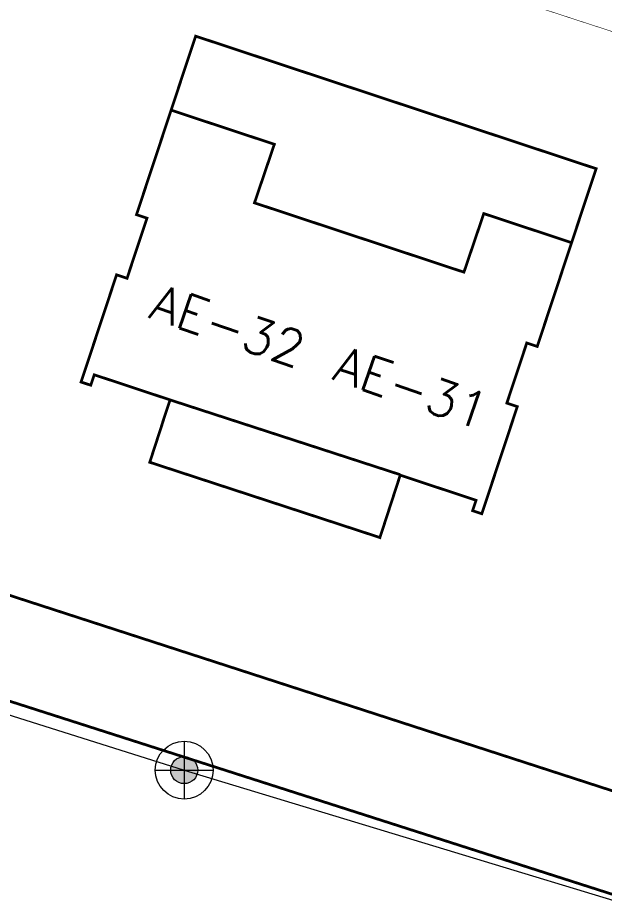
# Model space of a CAD drawing. Header units: inches. Extents: x 350994 to 353538, y 1581369 to 1583842.
# Drawn here: x 351464.44 to 351485.74, y 1583246.19 to 1583278.14 of the extents above; entities that cross this region are included whole.
import ezdxf
from ezdxf.enums import TextEntityAlignment as Align

# ---------------------------------------------------------------- set-up
doc = ezdxf.new("R2010")
doc.units = ezdxf.units.IN
doc.header["$MEASUREMENT"] = 0
for name, pattern in [('1', [0]), ('ACAD_ISO03W100', [30, 12, -18]), ('DASHDOTX2', [2, 1, -0.5, 0, -0.5])]:
    doc.linetypes.add(name, pattern=pattern)
for name, color, linetype in [('BOUNDARY', 5, 'Continuous'), ('BULDING', 5, '1'), ('CULVERT', 255, '1'), ('CW', 94, '1'), ('EP TF', 5, 'Continuous'), ("ROAD'S", 1, '1')]:
    doc.layers.add(name, color=color, linetype=linetype)
doc.styles.add('ROMANS', font='ROMANS.shx')
doc.styles.get("Standard").update_dxf_attribs({"font": 'arial.ttf'})
doc.linetypes.add('SILT_FENCE', pattern='A,0.5,-0.2,["EP",Standard,S=0.1,R=0,X=-0.1,Y=-0.05],-0.2', length=0.9)

# ---------------------------------------------------------------- blocks, each defined once
blk = doc.blocks.new('EP1')
at = {"layer": 'EP TF', "lineweight": 5}
h = blk.add_hatch(color=252, dxfattribs=at)
edge = h.paths.add_edge_path()
edge.add_arc((351339.771, 1583222.914), 0.49, 0, 360)
at = {"layer": 'EP TF', "color": 252, "lineweight": 5}
for points in [[(351339.771, 1583223.964), (351339.771, 1583221.864)], [(351338.721, 1583222.914), (351340.821, 1583222.914)]]:
    blk.add_lwpolyline(points, dxfattribs=at)
for radius in [1.05, 0.49]:
    blk.add_circle((351339.771, 1583222.914), radius, dxfattribs=at)

msp = doc.modelspace()

# ---------------------------------------------------------------- linework, layer by layer
at = {"layer": 'BOUNDARY', "lineweight": 5, "const_width": 0.1, "elevation": 99.066}
msp.add_lwpolyline([(351478.329, 1583261.524), (351477.592, 1583259.259), (351469.238, 1583261.993), (351469.727, 1583263.497), (351469.723, 1583263.499), (351469.975, 1583264.258), (351467.222, 1583265.17), (351467.096, 1583264.79), (351466.745, 1583264.906), (351468.033, 1583268.798), (351468.413, 1583268.673), (351469.136, 1583270.856), (351468.756, 1583270.982), (351470.013, 1583274.779), (351470.013, 1583274.779), (351473.76, 1583273.539), (351473.039, 1583271.412), (351480.641, 1583268.895), (351481.362, 1583271.022), (351484.549, 1583269.967), (351484.549, 1583269.967), (351484.549, 1583269.967), (351484.549, 1583269.967), (351483.302, 1583266.198), (351482.922, 1583266.324), (351482.199, 1583264.14), (351482.579, 1583264.014), (351481.29, 1583260.122), (351480.956, 1583260.233), (351481.082, 1583260.613)], close=True, dxfattribs=at)
msp.add_lwpolyline([(351469.975, 1583264.258), (351478.334, 1583261.54)], dxfattribs=at)
at = {"layer": 'CULVERT', "color": 250, "linetype": 'DASHDOTX2', "lineweight": 5, "ltscale": 2, "const_width": 0.02, "elevation": 99.066}
msp.add_lwpolyline([(351419.521, 1583299.306), (351574.263, 1583248.873)], dxfattribs=at)
at = {"layer": 'CW', "linetype": 'ACAD_ISO03W100', "lineweight": 5, "ltscale": 0.1, "const_width": 0.1, "elevation": 99.066}
msp.add_lwpolyline([(351470.013, 1583274.779), (351470.903, 1583277.466), (351485.439, 1583272.653), (351484.549, 1583269.967)], dxfattribs=at)
at = {"layer": 'EP TF', "color": 252, "linetype": 'SILT_FENCE', "lineweight": 5, "ltscale": 6, "elevation": 98.457}
msp.add_lwpolyline([(351390.184, 1583276.102), (351444.617, 1583258.982), (351470.489, 1583250.813), (351496.968, 1583242.772), (351522.244, 1583234.082), (351548.566, 1583225.918), (351548.566, 1583225.918)], dxfattribs=at)
at = {"layer": "ROAD'S", "lineweight": 5, "const_width": 0.1}
for points in [[(351566.837, 1583288.695), (351587.368, 1583281.612), (351589.749, 1583279.92), (351590.972, 1583277.627), (351589.879, 1583272.789), (351572.923, 1583223.021), (351570.49, 1583222.806), (351567.784, 1583223.345), (351562.174, 1583225.354), (351463.672, 1583257.317), (351394.003, 1583279.224), (351390.857, 1583283.441), (351391.809, 1583287.12), (351391.809, 1583287.12), (351391.95, 1583287.665), (351407.18, 1583340.371), (351411.724, 1583342.339), (351413.567, 1583341.782), (351482.492, 1583317.608), (351515.964, 1583306.247), (351528.201, 1583302.025)], [(351393.06, 1583275.668), (351462.322, 1583253.905), (351560.885, 1583222.306), (351564.853, 1583220.437), (351568.311, 1583218.792), (351570.496, 1583215.695), (351570.496, 1583215.695), (351555.306, 1583169.633)]]:
    msp.add_lwpolyline(points, dxfattribs=at)

# ---------------------------------------------------------------- block references
at = {"layer": 'EP TF', "color": 1, "lineweight": 5}
msp.add_blockref('EP1', (130.717, 27.9, 98.457), dxfattribs=at)

# ---------------------------------------------------------------- texts
at = {"layer": 'BULDING', "color": 0, "linetype": 'Continuous', "lineweight": 9, "style": 'ROMANS'}
for s, p in [('AE-32', (351472.08, 1583266.946, -9.404)), ('AE-31', (351478.739, 1583264.702, -9.404))]:
    msp.add_text(s, height=1.3, rotation=341.0931, dxfattribs=at).set_placement(p, align=Align.MIDDLE_CENTER)

doc.saveas('drawing.dxf')
